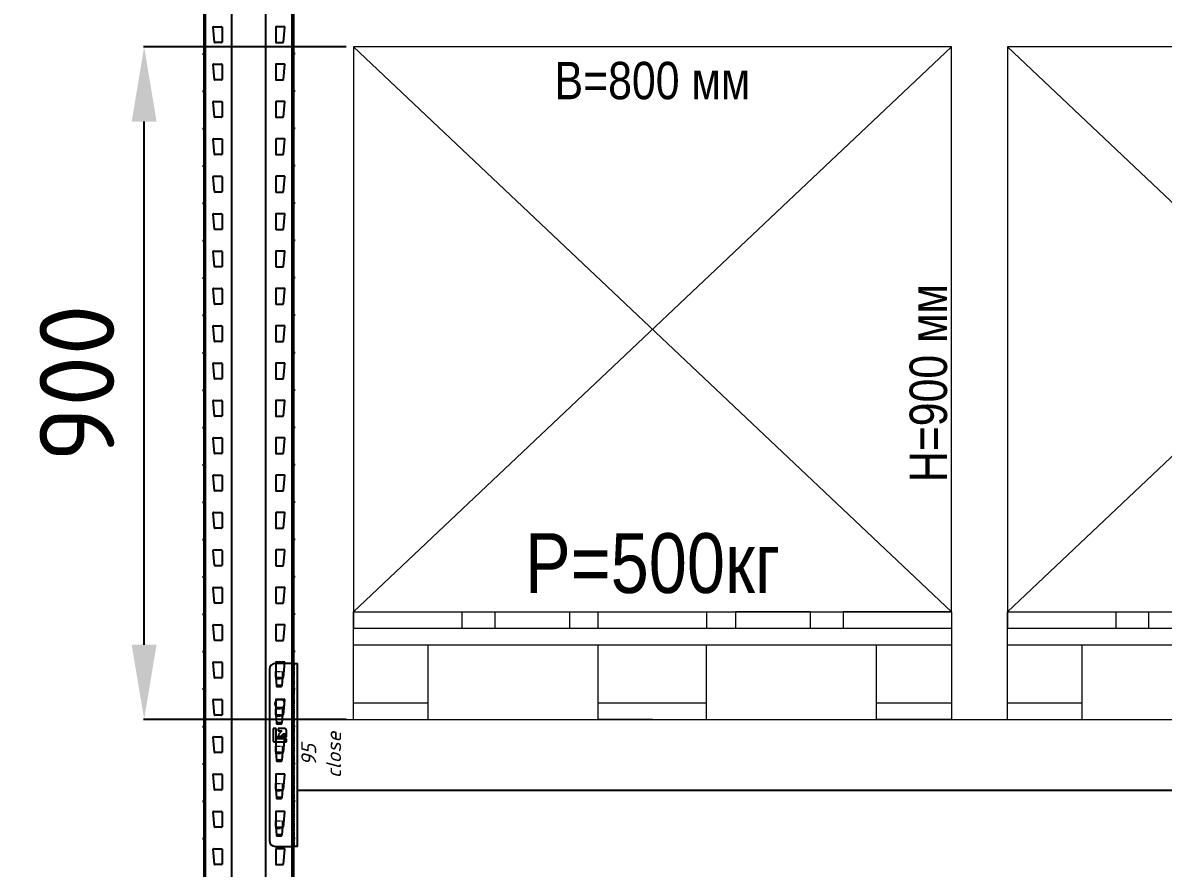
# Model space of a CAD drawing. Header units: millimetres. Extents: x 2140 to 223837, y 2113 to 170313.
# Drawn here: x 203886 to 205412, y 118655 to 119786 of the extents above; entities that cross this region are included whole.
import ezdxf

# ---------------------------------------------------------------- set-up
doc = ezdxf.new("R2010")
doc.units = ezdxf.units.MM
doc.linetypes.add('PHANTOM', pattern=[12.7, 6.35, -1.27, 1.27, -1.27, 1.27, -1.27])
doc.layers.add('0_ANNOT_Dimensions', color=7, linetype='Continuous')
doc.layers.add('2.Стойка', color=7, linetype='Continuous')
for name, color, linetype, lineweight in [('1.Балка', 5, 'Continuous', 0), ('20.Груз', 7, 'Continuous', 0), ('25.Размера', 7, 'Continuous', 0), ('37.Паллеты', 32, 'Continuous', 0), ('7.Поддон', 32, 'Continuous', 0)]:
    doc.layers.add(name, color=color, linetype=linetype, lineweight=lineweight)
doc.styles.add('Arial Narrow', font='ARIALN.TTF')
doc.styles.add('GOST', font='isocpeur.ttf')
doc.styles.get("Standard").update_dxf_attribs({"font": 'isocpeur.ttf'})
doc.styles.add('Курсив', font='isocpeui.ttf')
doc.dimstyles.new('100', dxfattribs={"dimtxt": 100, "dimasz": 100, "dimexe": 1, "dimexo": 10, "dimgap": 40, "dimtad": 1, "dimdec": 0, "dimzin": 0, "dimdsep": 46, "dimtxsty": 'Standard', "dimcen": 0.09, "dimadec": 0, "dimazin": 0, "dimtfac": 1, "dimtdec": 0, "dimtofl": 0, "dimtmove": 0, "dimatfit": 3, "dimfxl": 1, "dimtolj": 1, "dimtzin": 0, "dimarcsym": 0})
doc.dimstyles.new('80', dxfattribs={"dimtxt": 80, "dimasz": 80, "dimexe": 0.18, "dimexo": 0, "dimgap": 20, "dimtad": 1, "dimdec": 0, "dimzin": 0, "dimdsep": 46, "dimtxsty": 'Курсив', "dimcen": 0.09, "dimadec": 0, "dimazin": 0, "dimtfac": 1, "dimtdec": 0, "dimtofl": 0, "dimtmove": 0, "dimatfit": 3, "dimfxl": 0.18, "dimtolj": 1, "dimtzin": 0, "dimarcsym": 0})
doc.dimstyles.new('blok40', dxfattribs={"dimtxt": 40, "dimasz": 80, "dimexe": 0.18, "dimexo": 0, "dimgap": 5, "dimtad": 1, "dimtoh": 1, "dimdec": 0, "dimzin": 0, "dimdsep": 46, "dimtxsty": 'GOST', "dimblk": 'NONE', "dimcen": 0.09, "dimse1": 1, "dimse2": 1, "dimsd1": 1, "dimsd2": 1, "dimadec": 0, "dimazin": 0, "dimtfac": 1, "dimtdec": 0, "dimtofl": 0, "dimtmove": 0, "dimatfit": 2, "dimldrblk": 'NONE', "dimfxl": 0.18, "dimtolj": 1, "dimtzin": 0, "dimarcsym": 0})
doc.dimstyles.new('Рзм блок', dxfattribs={"dimtxt": 40, "dimasz": 80, "dimexe": 0.18, "dimexo": 0, "dimgap": 5, "dimtad": 1, "dimtoh": 1, "dimdec": 0, "dimzin": 0, "dimdsep": 46, "dimtxsty": 'Курсив', "dimblk": 'NONE', "dimcen": 0.09, "dimse1": 1, "dimse2": 1, "dimsd1": 1, "dimsd2": 1, "dimadec": 0, "dimazin": 0, "dimtfac": 1, "dimtdec": 0, "dimtofl": 0, "dimtmove": 0, "dimatfit": 2, "dimldrblk": 'NONE', "dimfxl": 0.18, "dimtolj": 1, "dimtzin": 0, "dimarcsym": 0})

# ---------------------------------------------------------------- blocks, each defined once
blk = doc.blocks.new('*U491')
at = {"layer": '2.Стойка', "color": 0, "linetype": 'ByBlock'}
for p, q in [((-120, 0), (-120, 12200)), ((-118, 0), (-118, 12200)), ((-82.7, 0), (-82.7, 12200)), ((-37.3, 0), (-37.3, 12200)), ((-2, 0), (-2, 12200)), ((0, 0), (0, 12200)), ((-106.1, 10030.5), (-108, 10050.5)), ((-107.5, 10051), (-96.5, 10051)), ((-96, 10050.5), (-96, 10030.5)), ((-24, 10050.5), (-24, 10030.5)), ((-12.5, 10051), (-23.5, 10051)), ((-13.9, 10030.5), (-12, 10050.5)), ((-96.5, 10030), (-105.6, 10030)), ((-23.5, 10030), (-14.4, 10030)), ((-122, 10015), (-118, 10015)), ((-120, 10020.5), (-118, 10020.5)), ((0, 10020.5), (-2, 10020.5)), ((2, 10015), (-2, 10015)), ((-120, 10009.5), (-118, 10009.5)), ((-106.1, 9980.5), (-108, 10000.5)), ((-107.5, 10001), (-96.5, 10001)), ((-96, 10000.5), (-96, 9980.5)), ((-24, 10000.5), (-24, 9980.5)), ((-12.5, 10001), (-23.5, 10001)), ((-13.9, 9980.5), (-12, 10000.5)), ((0, 10009.5), (-2, 10009.5)), ((-120, 9970.5), (-118, 9970.5)), ((-96.5, 9980), (-105.6, 9980)), ((-23.5, 9980), (-14.4, 9980)), ((0, 9970.5), (-2, 9970.5)), ((-122, 9965), (-118, 9965)), ((-120, 9959.5), (-118, 9959.5)), ((-106.1, 9930.5), (-108, 9950.5)), ((-107.5, 9951), (-96.5, 9951)), ((-96, 9950.5), (-96, 9930.5)), ((-24, 9950.5), (-24, 9930.5)), ((-12.5, 9951), (-23.5, 9951)), ((-13.9, 9930.5), (-12, 9950.5)), ((2, 9965), (-2, 9965)), ((0, 9959.5), (-2, 9959.5)), ((-120, 9920.5), (-118, 9920.5)), ((-96.5, 9930), (-105.6, 9930)), ((-23.5, 9930), (-14.4, 9930)), ((0, 9920.5), (-2, 9920.5)), ((-122, 9915), (-118, 9915)), ((-120, 9909.5), (-118, 9909.5)), ((2, 9915), (-2, 9915)), ((0, 9909.5), (-2, 9909.5)), ((-106.1, 9880.5), (-108, 9900.5)), ((-107.5, 9901), (-96.5, 9901)), ((-96, 9900.5), (-96, 9880.5)), ((-24, 9900.5), (-24, 9880.5)), ((-12.5, 9901), (-23.5, 9901)), ((-13.9, 9880.5), (-12, 9900.5)), ((-96.5, 9880), (-105.6, 9880)), ((-23.5, 9880), (-14.4, 9880)), ((-122, 9865), (-118, 9865)), ((-120, 9870.5), (-118, 9870.5)), ((-120, 9859.5), (-118, 9859.5)), ((0, 9870.5), (-2, 9870.5)), ((2, 9865), (-2, 9865)), ((0, 9859.5), (-2, 9859.5)), ((-106.1, 9830.5), (-108, 9850.5)), ((-107.5, 9851), (-96.5, 9851)), ((-96, 9850.5), (-96, 9830.5)), ((-24, 9850.5), (-24, 9830.5)), ((-12.5, 9851), (-23.5, 9851)), ((-13.9, 9830.5), (-12, 9850.5)), ((-96.5, 9830), (-105.6, 9830)), ((-23.5, 9830), (-14.4, 9830)), ((-122, 9815), (-118, 9815)), ((-120, 9820.5), (-118, 9820.5)), ((0, 9820.5), (-2, 9820.5)), ((2, 9815), (-2, 9815)), ((-120, 9809.5), (-118, 9809.5)), ((-106.1, 9780.5), (-108, 9800.5)), ((-107.5, 9801), (-96.5, 9801)), ((-96, 9800.5), (-96, 9780.5)), ((-24, 9800.5), (-24, 9780.5)), ((-12.5, 9801), (-23.5, 9801)), ((-13.9, 9780.5), (-12, 9800.5)), ((0, 9809.5), (-2, 9809.5)), ((-120, 9770.5), (-118, 9770.5)), ((-96.5, 9780), (-105.6, 9780)), ((-23.5, 9780), (-14.4, 9780)), ((0, 9770.5), (-2, 9770.5)), ((-122, 9765), (-118, 9765)), ((-120, 9759.5), (-118, 9759.5)), ((2, 9765), (-2, 9765)), ((0, 9759.5), (-2, 9759.5)), ((-106.1, 9730.5), (-108, 9750.5)), ((-107.5, 9751), (-96.5, 9751)), ((-96, 9750.5), (-96, 9730.5)), ((-24, 9750.5), (-24, 9730.5)), ((-12.5, 9751), (-23.5, 9751)), ((-13.9, 9730.5), (-12, 9750.5)), ((-96.5, 9730), (-105.6, 9730)), ((-23.5, 9730), (-14.4, 9730)), ((-122, 9715), (-118, 9715)), ((-120, 9720.5), (-118, 9720.5)), ((-120, 9709.5), (-118, 9709.5)), ((0, 9720.5), (-2, 9720.5)), ((2, 9715), (-2, 9715)), ((0, 9709.5), (-2, 9709.5)), ((-106.1, 9680.5), (-108, 9700.5)), ((-107.5, 9701), (-96.5, 9701)), ((-96, 9700.5), (-96, 9680.5)), ((-24, 9700.5), (-24, 9680.5)), ((-12.5, 9701), (-23.5, 9701)), ((-13.9, 9680.5), (-12, 9700.5)), ((-96.5, 9680), (-105.6, 9680)), ((-23.5, 9680), (-14.4, 9680)), ((-122, 9665), (-118, 9665)), ((-120, 9670.5), (-118, 9670.5)), ((0, 9670.5), (-2, 9670.5)), ((2, 9665), (-2, 9665)), ((-120, 9659.5), (-118, 9659.5)), ((-106.1, 9630.5), (-108, 9650.5)), ((-107.5, 9651), (-96.5, 9651)), ((-96, 9650.5), (-96, 9630.5)), ((-24, 9650.5), (-24, 9630.5)), ((-12.5, 9651), (-23.5, 9651)), ((-13.9, 9630.5), (-12, 9650.5)), ((0, 9659.5), (-2, 9659.5)), ((-96.5, 9630), (-105.6, 9630)), ((-23.5, 9630), (-14.4, 9630)), ((-122, 9615), (-118, 9615)), ((-120, 9620.5), (-118, 9620.5)), ((0, 9620.5), (-2, 9620.5)), ((2, 9615), (-2, 9615)), ((-120, 9609.5), (-118, 9609.5)), ((-106.1, 9580.5), (-108, 9600.5)), ((-107.5, 9601), (-96.5, 9601)), ((-96, 9600.5), (-96, 9580.5)), ((-24, 9600.5), (-24, 9580.5)), ((-12.5, 9601), (-23.5, 9601)), ((-13.9, 9580.5), (-12, 9600.5)), ((0, 9609.5), (-2, 9609.5)), ((-120, 9570.5), (-118, 9570.5)), ((-96.5, 9580), (-105.6, 9580)), ((-23.5, 9580), (-14.4, 9580)), ((0, 9570.5), (-2, 9570.5)), ((-122, 9565), (-118, 9565)), ((-120, 9559.5), (-118, 9559.5)), ((2, 9565), (-2, 9565)), ((0, 9559.5), (-2, 9559.5)), ((-106.1, 9530.5), (-108, 9550.5)), ((-107.5, 9551), (-96.5, 9551)), ((-96, 9550.5), (-96, 9530.5)), ((-24, 9550.5), (-24, 9530.5)), ((-12.5, 9551), (-23.5, 9551)), ((-13.9, 9530.5), (-12, 9550.5)), ((-96.5, 9530), (-105.6, 9530)), ((-23.5, 9530), (-14.4, 9530)), ((-122, 9515), (-118, 9515)), ((-120, 9520.5), (-118, 9520.5)), ((-120, 9509.5), (-118, 9509.5)), ((0, 9520.5), (-2, 9520.5)), ((2, 9515), (-2, 9515)), ((0, 9509.5), (-2, 9509.5)), ((-106.1, 9480.5), (-108, 9500.5)), ((-107.5, 9501), (-96.5, 9501)), ((-96, 9500.5), (-96, 9480.5)), ((-24, 9500.5), (-24, 9480.5)), ((-12.5, 9501), (-23.5, 9501)), ((-13.9, 9480.5), (-12, 9500.5)), ((-96.5, 9480), (-105.6, 9480)), ((-23.5, 9480), (-14.4, 9480)), ((-122, 9465), (-118, 9465)), ((-120, 9470.5), (-118, 9470.5)), ((0, 9470.5), (-2, 9470.5)), ((2, 9465), (-2, 9465)), ((-120, 9459.5), (-118, 9459.5)), ((-106.1, 9430.5), (-108, 9450.5)), ((-107.5, 9451), (-96.5, 9451)), ((-96, 9450.5), (-96, 9430.5)), ((-24, 9450.5), (-24, 9430.5)), ((-12.5, 9451), (-23.5, 9451)), ((-13.9, 9430.5), (-12, 9450.5)), ((0, 9459.5), (-2, 9459.5)), ((-120, 9420.5), (-118, 9420.5)), ((-96.5, 9430), (-105.6, 9430)), ((-23.5, 9430), (-14.4, 9430)), ((0, 9420.5), (-2, 9420.5)), ((-122, 9415), (-118, 9415)), ((-120, 9409.5), (-118, 9409.5)), ((-106.1, 9380.5), (-108, 9400.5)), ((-107.5, 9401), (-96.5, 9401)), ((-96, 9400.5), (-96, 9380.5)), ((-24, 9400.5), (-24, 9380.5)), ((-12.5, 9401), (-23.5, 9401)), ((-13.9, 9380.5), (-12, 9400.5)), ((2, 9415), (-2, 9415)), ((0, 9409.5), (-2, 9409.5)), ((-120, 9370.5), (-118, 9370.5)), ((-96.5, 9380), (-105.6, 9380)), ((-23.5, 9380), (-14.4, 9380)), ((0, 9370.5), (-2, 9370.5)), ((-122, 9365), (-118, 9365)), ((-120, 9359.5), (-118, 9359.5)), ((2, 9365), (-2, 9365)), ((0, 9359.5), (-2, 9359.5)), ((-106.1, 9330.5), (-108, 9350.5)), ((-107.5, 9351), (-96.5, 9351)), ((-96, 9350.5), (-96, 9330.5)), ((-24, 9350.5), (-24, 9330.5)), ((-12.5, 9351), (-23.5, 9351)), ((-13.9, 9330.5), (-12, 9350.5)), ((-96.5, 9330), (-105.6, 9330)), ((-23.5, 9330), (-14.4, 9330)), ((-122, 9315), (-118, 9315)), ((-120, 9320.5), (-118, 9320.5)), ((-120, 9309.5), (-118, 9309.5)), ((0, 9320.5), (-2, 9320.5)), ((2, 9315), (-2, 9315)), ((0, 9309.5), (-2, 9309.5)), ((-106.1, 9280.5), (-108, 9300.5)), ((-107.5, 9301), (-96.5, 9301)), ((-96, 9300.5), (-96, 9280.5)), ((-24, 9300.5), (-24, 9280.5)), ((-12.5, 9301), (-23.5, 9301)), ((-13.9, 9280.5), (-12, 9300.5)), ((-96.5, 9280), (-105.6, 9280)), ((-23.5, 9280), (-14.4, 9280)), ((-122, 9265), (-118, 9265)), ((-120, 9270.5), (-118, 9270.5)), ((0, 9270.5), (-2, 9270.5)), ((2, 9265), (-2, 9265)), ((-120, 9259.5), (-118, 9259.5)), ((-106.1, 9230.5), (-108, 9250.5)), ((-107.5, 9251), (-96.5, 9251)), ((-96, 9250.5), (-96, 9230.5)), ((-24, 9250.5), (-24, 9230.5)), ((-12.5, 9251), (-23.5, 9251)), ((-13.9, 9230.5), (-12, 9250.5)), ((0, 9259.5), (-2, 9259.5)), ((-120, 9220.5), (-118, 9220.5)), ((-96.5, 9230), (-105.6, 9230)), ((-23.5, 9230), (-14.4, 9230)), ((0, 9220.5), (-2, 9220.5)), ((-122, 9215), (-118, 9215)), ((-120, 9209.5), (-118, 9209.5)), ((2, 9215), (-2, 9215)), ((0, 9209.5), (-2, 9209.5)), ((-106.1, 9180.5), (-108, 9200.5)), ((-107.5, 9201), (-96.5, 9201)), ((-96, 9200.5), (-96, 9180.5)), ((-24, 9200.5), (-24, 9180.5)), ((-12.5, 9201), (-23.5, 9201)), ((-13.9, 9180.5), (-12, 9200.5)), ((-96.5, 9180), (-105.6, 9180)), ((-23.5, 9180), (-14.4, 9180)), ((-122, 9165), (-118, 9165)), ((-120, 9170.5), (-118, 9170.5)), ((-120, 9159.5), (-118, 9159.5)), ((0, 9170.5), (-2, 9170.5)), ((2, 9165), (-2, 9165)), ((0, 9159.5), (-2, 9159.5)), ((-106.1, 9130.5), (-108, 9150.5)), ((-107.5, 9151), (-96.5, 9151)), ((-96, 9150.5), (-96, 9130.5)), ((-24, 9150.5), (-24, 9130.5)), ((-12.5, 9151), (-23.5, 9151)), ((-13.9, 9130.5), (-12, 9150.5)), ((-96.5, 9130), (-105.6, 9130)), ((-23.5, 9130), (-14.4, 9130)), ((-122, 9115), (-118, 9115)), ((-120, 9120.5), (-118, 9120.5)), ((0, 9120.5), (-2, 9120.5)), ((2, 9115), (-2, 9115)), ((-120, 9109.5), (-118, 9109.5)), ((-106.1, 9080.5), (-108, 9100.5)), ((-107.5, 9101), (-96.5, 9101)), ((-96, 9100.5), (-96, 9080.5)), ((-24, 9100.5), (-24, 9080.5)), ((-12.5, 9101), (-23.5, 9101)), ((-13.9, 9080.5), (-12, 9100.5)), ((0, 9109.5), (-2, 9109.5)), ((-96.5, 9080), (-105.6, 9080)), ((-23.5, 9080), (-14.4, 9080)), ((-122, 9065), (-118, 9065)), ((-120, 9070.5), (-118, 9070.5)), ((0, 9070.5), (-2, 9070.5)), ((2, 9065), (-2, 9065)), ((-120, 9059.5), (-118, 9059.5)), ((-106.1, 9030.5), (-108, 9050.5)), ((-107.5, 9051), (-96.5, 9051)), ((-96, 9050.5), (-96, 9030.5)), ((-24, 9050.5), (-24, 9030.5)), ((-12.5, 9051), (-23.5, 9051)), ((-13.9, 9030.5), (-12, 9050.5)), ((0, 9059.5), (-2, 9059.5)), ((-120, 9020.5), (-118, 9020.5)), ((-96.5, 9030), (-105.6, 9030)), ((-23.5, 9030), (-14.4, 9030)), ((0, 9020.5), (-2, 9020.5)), ((-122, 9015), (-118, 9015)), ((-120, 9009.5), (-118, 9009.5)), ((2, 9015), (-2, 9015)), ((0, 9009.5), (-2, 9009.5)), ((-106.1, 8980.5), (-108, 9000.5)), ((-107.5, 9001), (-96.5, 9001)), ((-96, 9000.5), (-96, 8980.5)), ((-24, 9000.5), (-24, 8980.5)), ((-12.5, 9001), (-23.5, 9001)), ((-13.9, 8980.5), (-12, 9000.5)), ((-96.5, 8980), (-105.6, 8980)), ((-23.5, 8980), (-14.4, 8980)), ((-122, 8965), (-118, 8965)), ((-120, 8970.5), (-118, 8970.5)), ((-120, 8959.5), (-118, 8959.5)), ((0, 8970.5), (-2, 8970.5)), ((2, 8965), (-2, 8965)), ((0, 8959.5), (-2, 8959.5)), ((-106.1, 8930.5), (-108, 8950.5)), ((-107.5, 8951), (-96.5, 8951)), ((-96, 8950.5), (-96, 8930.5)), ((-24, 8950.5), (-24, 8930.5)), ((-12.5, 8951), (-23.5, 8951)), ((-13.9, 8930.5), (-12, 8950.5)), ((-96.5, 8930), (-105.6, 8930)), ((-23.5, 8930), (-14.4, 8930))]:
    blk.add_line(p, q, dxfattribs=at)
for centre, start, end in [((-107.5, 10050.5), 90, 185.4403), ((-96.5, 10050.5), 0, 90), ((-23.5, 10050.5), 90, 180), ((-12.5, 10050.5), 354.5597, 90), ((-105.6, 10030.5), 185.4403, 270), ((-96.5, 10030.5), 270, 0), ((-23.5, 10030.5), 180, 270), ((-14.4, 10030.5), 270, 354.5597), ((-107.5, 10000.5), 90, 185.4403), ((-96.5, 10000.5), 0, 90), ((-23.5, 10000.5), 90, 180), ((-12.5, 10000.5), 354.5597, 90), ((-105.6, 9980.5), 185.4403, 270), ((-96.5, 9980.5), 270, 0), ((-23.5, 9980.5), 180, 270), ((-14.4, 9980.5), 270, 354.5597), ((-107.5, 9950.5), 90, 185.4403), ((-96.5, 9950.5), 0, 90), ((-23.5, 9950.5), 90, 180), ((-12.5, 9950.5), 354.5597, 90), ((-105.6, 9930.5), 185.4403, 270), ((-96.5, 9930.5), 270, 0), ((-23.5, 9930.5), 180, 270), ((-14.4, 9930.5), 270, 354.5597), ((-107.5, 9900.5), 90, 185.4403), ((-96.5, 9900.5), 0, 90), ((-23.5, 9900.5), 90, 180), ((-12.5, 9900.5), 354.5597, 90), ((-105.6, 9880.5), 185.4403, 270), ((-96.5, 9880.5), 270, 0), ((-23.5, 9880.5), 180, 270), ((-14.4, 9880.5), 270, 354.5597), ((-107.5, 9850.5), 90, 185.4403), ((-96.5, 9850.5), 0, 90), ((-23.5, 9850.5), 90, 180), ((-12.5, 9850.5), 354.5597, 90), ((-105.6, 9830.5), 185.4403, 270), ((-96.5, 9830.5), 270, 0), ((-23.5, 9830.5), 180, 270), ((-14.4, 9830.5), 270, 354.5597), ((-107.5, 9800.5), 90, 185.4403), ((-96.5, 9800.5), 0, 90), ((-23.5, 9800.5), 90, 180), ((-12.5, 9800.5), 354.5597, 90), ((-105.6, 9780.5), 185.4403, 270), ((-96.5, 9780.5), 270, 0), ((-23.5, 9780.5), 180, 270), ((-14.4, 9780.5), 270, 354.5597), ((-107.5, 9750.5), 90, 185.4403), ((-96.5, 9750.5), 0, 90), ((-23.5, 9750.5), 90, 180), ((-12.5, 9750.5), 354.5597, 90), ((-105.6, 9730.5), 185.4403, 270), ((-96.5, 9730.5), 270, 0), ((-23.5, 9730.5), 180, 270), ((-14.4, 9730.5), 270, 354.5597), ((-107.5, 9700.5), 90, 185.4403), ((-96.5, 9700.5), 0, 90), ((-23.5, 9700.5), 90, 180), ((-12.5, 9700.5), 354.5597, 90), ((-105.6, 9680.5), 185.4403, 270), ((-96.5, 9680.5), 270, 0), ((-23.5, 9680.5), 180, 270), ((-14.4, 9680.5), 270, 354.5597), ((-107.5, 9650.5), 90, 185.4403), ((-96.5, 9650.5), 0, 90), ((-23.5, 9650.5), 90, 180), ((-12.5, 9650.5), 354.5597, 90), ((-105.6, 9630.5), 185.4403, 270), ((-96.5, 9630.5), 270, 0), ((-23.5, 9630.5), 180, 270), ((-14.4, 9630.5), 270, 354.5597), ((-107.5, 9600.5), 90, 185.4403), ((-96.5, 9600.5), 0, 90), ((-23.5, 9600.5), 90, 180), ((-12.5, 9600.5), 354.5597, 90), ((-105.6, 9580.5), 185.4403, 270), ((-96.5, 9580.5), 270, 0), ((-23.5, 9580.5), 180, 270), ((-14.4, 9580.5), 270, 354.5597), ((-107.5, 9550.5), 90, 185.4403), ((-96.5, 9550.5), 0, 90), ((-23.5, 9550.5), 90, 180), ((-12.5, 9550.5), 354.5597, 90), ((-105.6, 9530.5), 185.4403, 270), ((-96.5, 9530.5), 270, 0), ((-23.5, 9530.5), 180, 270), ((-14.4, 9530.5), 270, 354.5597), ((-107.5, 9500.5), 90, 185.4403), ((-96.5, 9500.5), 0, 90), ((-23.5, 9500.5), 90, 180), ((-12.5, 9500.5), 354.5597, 90), ((-105.6, 9480.5), 185.4403, 270), ((-96.5, 9480.5), 270, 0), ((-23.5, 9480.5), 180, 270), ((-14.4, 9480.5), 270, 354.5597), ((-107.5, 9450.5), 90, 185.4403), ((-96.5, 9450.5), 0, 90), ((-23.5, 9450.5), 90, 180), ((-12.5, 9450.5), 354.5597, 90), ((-105.6, 9430.5), 185.4403, 270), ((-96.5, 9430.5), 270, 0), ((-23.5, 9430.5), 180, 270), ((-14.4, 9430.5), 270, 354.5597), ((-107.5, 9400.5), 90, 185.4403), ((-96.5, 9400.5), 0, 90), ((-23.5, 9400.5), 90, 180), ((-12.5, 9400.5), 354.5597, 90), ((-105.6, 9380.5), 185.4403, 270), ((-96.5, 9380.5), 270, 0), ((-23.5, 9380.5), 180, 270), ((-14.4, 9380.5), 270, 354.5597), ((-107.5, 9350.5), 90, 185.4403), ((-96.5, 9350.5), 0, 90), ((-23.5, 9350.5), 90, 180), ((-12.5, 9350.5), 354.5597, 90), ((-105.6, 9330.5), 185.4403, 270), ((-96.5, 9330.5), 270, 0), ((-23.5, 9330.5), 180, 270), ((-14.4, 9330.5), 270, 354.5597), ((-107.5, 9300.5), 90, 185.4403), ((-96.5, 9300.5), 0, 90), ((-23.5, 9300.5), 90, 180), ((-12.5, 9300.5), 354.5597, 90), ((-105.6, 9280.5), 185.4403, 270), ((-96.5, 9280.5), 270, 0), ((-23.5, 9280.5), 180, 270), ((-14.4, 9280.5), 270, 354.5597), ((-107.5, 9250.5), 90, 185.4403), ((-96.5, 9250.5), 0, 90), ((-23.5, 9250.5), 90, 180), ((-12.5, 9250.5), 354.5597, 90), ((-105.6, 9230.5), 185.4403, 270), ((-96.5, 9230.5), 270, 0), ((-23.5, 9230.5), 180, 270), ((-14.4, 9230.5), 270, 354.5597), ((-107.5, 9200.5), 90, 185.4403), ((-96.5, 9200.5), 0, 90), ((-23.5, 9200.5), 90, 180), ((-12.5, 9200.5), 354.5597, 90), ((-105.6, 9180.5), 185.4403, 270), ((-96.5, 9180.5), 270, 0), ((-23.5, 9180.5), 180, 270), ((-14.4, 9180.5), 270, 354.5597), ((-107.5, 9150.5), 90, 185.4403), ((-96.5, 9150.5), 0, 90), ((-23.5, 9150.5), 90, 180), ((-12.5, 9150.5), 354.5597, 90), ((-105.6, 9130.5), 185.4403, 270), ((-96.5, 9130.5), 270, 0), ((-23.5, 9130.5), 180, 270), ((-14.4, 9130.5), 270, 354.5597), ((-107.5, 9100.5), 90, 185.4403), ((-96.5, 9100.5), 0, 90), ((-23.5, 9100.5), 90, 180), ((-12.5, 9100.5), 354.5597, 90), ((-105.6, 9080.5), 185.4403, 270), ((-96.5, 9080.5), 270, 0), ((-23.5, 9080.5), 180, 270), ((-14.4, 9080.5), 270, 354.5597), ((-107.5, 9050.5), 90, 185.4403), ((-96.5, 9050.5), 0, 90), ((-23.5, 9050.5), 90, 180), ((-12.5, 9050.5), 354.5597, 90), ((-105.6, 9030.5), 185.4403, 270), ((-96.5, 9030.5), 270, 0), ((-23.5, 9030.5), 180, 270), ((-14.4, 9030.5), 270, 354.5597), ((-107.5, 9000.5), 90, 185.4403), ((-96.5, 9000.5), 0, 90), ((-23.5, 9000.5), 90, 180), ((-12.5, 9000.5), 354.5597, 90), ((-105.6, 8980.5), 185.4403, 270), ((-96.5, 8980.5), 270, 0), ((-23.5, 8980.5), 180, 270), ((-14.4, 8980.5), 270, 354.5597), ((-107.5, 8950.5), 90, 185.4403), ((-96.5, 8950.5), 0, 90), ((-23.5, 8950.5), 90, 180), ((-12.5, 8950.5), 354.5597, 90), ((-105.6, 8930.5), 185.4403, 270), ((-96.5, 8930.5), 270, 0), ((-23.5, 8930.5), 180, 270), ((-14.4, 8930.5), 270, 354.5597)]:
    blk.add_arc(centre, 0.5, start, end, dxfattribs=at)
blk = doc.blocks.new('*D1729')
at = {"layer": 'Defpoints', "color": 0, "transparency": 16777216}
for p in [(5, -40.7), (5, -135.7), (68.4, -135.7)]:
    blk.add_point(p, dxfattribs=at)
at = {"layer": '0_ANNOT_Dimensions', "color": 0, "transparency": 16777216, "insert": (36.7, -88.2), "char_height": 20, "attachment_point": 5, "rotation": 90, "style": 'Курсив'}
blk.add_mtext('\\A1;95\\Pclose', dxfattribs=at)
blk = doc.blocks.new('_None')
blk = doc.blocks.new('поддон')
at = {"layer": '7.Поддон', "color": 0, "linetype": 'ByBlock'}
for p, q in [((0, 0), (0, 144)), ((0, 144), (0, 122)), ((0, 144), (145, 144)), ((145, 144), (145, 122)), ((189, 144), (289, 144)), ((189, 144), (189, 122)), ((289, 144), (289, 122)), ((327.5, 122), (327.5, 144)), ((327.5, 144), (472.5, 144)), ((472.5, 144), (472.5, 122)), ((611, 144), (511, 144)), ((511, 144), (511, 122)), ((611, 144), (611, 122)), ((800, 144), (655, 144)), ((655, 144), (655, 122)), ((800, 144), (800, 0)), ((0, 122), (800, 122)), ((0, 100), (800, 100)), ((100, 0), (100, 100)), ((327.5, 0), (327.5, 100)), ((472.5, 0), (472.5, 100)), ((700, 0), (700, 100)), ((0, 22), (100, 22)), ((327.5, 22), (472.5, 22)), ((700, 22), (800, 22)), ((0, 0), (100, 0)), ((400, 0), (327.5, 0)), ((400, 0), (472.5, 0)), ((800, 0), (700, 0))]:
    blk.add_line(p, q, dxfattribs=at)
blk = doc.blocks.new('*D1571')
at = {"layer": 'Defpoints', "color": 0, "linetype": 'ByBlock', "transparency": 16777216}
for p in [(475, 500, 0), (475, 0, 0), (475, 0)]:
    blk.add_point(p, dxfattribs=at)
at = {"layer": '25.Размера', "color": 0, "linetype": 'ByBlock', "transparency": 16777216, "insert": (475, 208.6), "char_height": 80, "attachment_point": 5, "style": 'Arial Narrow'}
blk.add_mtext('\\A1;Р=500кг', dxfattribs=at)
blk = doc.blocks.new('*D1584')
at = {"layer": 'Defpoints', "color": 0, "linetype": 'ByBlock', "transparency": 16777216}
for p in [(75, 900), (875, 900), (875, 900)]:
    blk.add_point(p, dxfattribs=at)
at = {"layer": '25.Размера', "color": 0, "linetype": 'ByBlock', "transparency": 16777216, "insert": (475, 854.5), "char_height": 50, "attachment_point": 5, "style": 'Arial Narrow'}
blk.add_mtext('\\A1;В=800 мм', dxfattribs=at)
blk = doc.blocks.new('*D1576')
at = {"layer": 'Defpoints', "color": 0, "linetype": 'ByBlock', "transparency": 16777216}
for p in [(875, 900), (875, 900), (875, 0)]:
    blk.add_point(p, dxfattribs=at)
at = {"layer": '25.Размера', "color": 0, "linetype": 'ByBlock', "transparency": 16777216, "insert": (844.5, 450), "char_height": 50, "attachment_point": 5, "rotation": 90, "style": 'Arial Narrow'}
blk.add_mtext('\\A1;Н=900 мм', dxfattribs=at)
blk = doc.blocks.new('*D1580')
at = {"layer": 'Defpoints', "color": 0, "linetype": 'ByBlock', "transparency": 16777216}
for p in [(950, 900), (1750, 900), (1750, 900)]:
    blk.add_point(p, dxfattribs=at)
at = {"layer": '25.Размера', "color": 0, "linetype": 'ByBlock', "transparency": 16777216, "insert": (1350, 854.5), "char_height": 50, "attachment_point": 5, "style": 'Arial Narrow'}
blk.add_mtext('\\A1;В=800 мм', dxfattribs=at)
blk = doc.blocks.new('*D1613')
at = {"layer": '0_ANNOT_Dimensions', "color": 0, "lineweight": -2, "transparency": 16777216}
for p, q in [((204318.8, 120603.8), (203867.7, 120603.8)), ((203868.7, 117803.8), (203868.7, 120503.8)), ((204318.8, 117703.8), (203867.7, 117703.8))]:
    blk.add_line(p, q, dxfattribs=at)
at = {"layer": '0_ANNOT_Dimensions', "color": 0, "transparency": 16777216}
for points in [[(203852.1, 120503.8), (203885.4, 120503.8), (203868.7, 120603.8)], [(203852.1, 117803.8), (203885.4, 117803.8), (203868.7, 117703.8)]]:
    blk.add_solid(points, dxfattribs=at)
at = {"layer": 'Defpoints', "color": 0, "transparency": 16777216}
for p in [(203868.7, 120603.8), (204328.8, 120603.8), (204328.8, 117703.8)]:
    blk.add_point(p, dxfattribs=at)
at = {"layer": '0_ANNOT_Dimensions', "color": 0, "transparency": 16777216, "insert": (203778.7, 119153.8), "char_height": 100, "attachment_point": 5, "rotation": 90}
blk.add_mtext('\\A1;2900', dxfattribs=at)
blk = doc.blocks.new('*D1608')
at = {"layer": '0_ANNOT_Dimensions', "color": 0, "lineweight": -2, "transparency": 16777216}
for p, q in [((204318.8, 119753.8), (204047.6, 119753.8)), ((204048.6, 118953.8), (204048.6, 119653.8)), ((204318.8, 118853.8), (204047.6, 118853.8))]:
    blk.add_line(p, q, dxfattribs=at)
at = {"layer": '0_ANNOT_Dimensions', "color": 0, "transparency": 16777216}
for points in [[(204031.9, 119653.8), (204065.2, 119653.8), (204048.6, 119753.8)], [(204031.9, 118953.8), (204065.2, 118953.8), (204048.6, 118853.8)]]:
    blk.add_solid(points, dxfattribs=at)
at = {"layer": 'Defpoints', "color": 0, "transparency": 16777216}
for p in [(204048.6, 119753.8), (204328.8, 119753.8), (204328.8, 118853.8)]:
    blk.add_point(p, dxfattribs=at)
at = {"layer": '0_ANNOT_Dimensions', "color": 0, "transparency": 16777216, "insert": (203958.6, 119303.8), "char_height": 100, "attachment_point": 5, "rotation": 90}
blk.add_mtext('\\A1;900', dxfattribs=at)
blk = doc.blocks.new('*U1726')
at = {"layer": '1.Балка', "color": 0, "linetype": 'Continuous', "lineweight": 25}
for p, q in [((-2.5, 34.3), (-24.5, 34.3)), ((-2.5, 34.3), (5, 34.3)), ((5, -210.7), (5, 34.3)), ((-32.5, 26.3), (-32.5, -202.7)), ((-24.2, 15.8), (-24.2, 23.6)), ((-24.2, 15.8), (-23.2, 4.4)), ((-15.6, 4.4), (-14.6, 15.8)), ((-14.6, 15.8), (-14.6, 23.6)), ((-22.4, 5.3), (-16.4, 5.3)), ((-22.2, 3.5), (-16.6, 3.5)), ((-14.9, -14.7), (-22.5, -14.7)), ((-24.2, -34.2), (-24.2, -26.4)), ((-22.5, -24.7), (-14.9, -24.7)), ((-14.6, -34.2), (-14.6, -26.4)), ((-24.2, -34.2), (-23.2, -45.6)), ((-22.4, -44.7), (-16.4, -44.7)), ((-15.6, -45.6), (-14.6, -34.2)), ((-27.5, -52.7), (-27.5, -69.2)), ((-23.7, -52.7), (-27.5, -52.7)), ((-23.7, -66.9), (-23.7, -52.7)), ((-22.2, -46.5), (-16.6, -46.5)), ((-15.8, -56.2), (-20.9, -61.2)), ((-11.7, -52.7), (-20.7, -52.7)), ((-20.7, -52.7), (-20.7, -56.2)), ((-20.7, -56.2), (-15.8, -56.2)), ((-18, -64), (-13, -59)), ((-13, -59), (-13, -63.9)), ((-9.5, -54.9), (-11.7, -52.7)), ((-9.5, -63.9), (-9.5, -54.9)), ((-26, -70.7), (-9.5, -70.7)), ((-9.5, -66.9), (-23.7, -66.9)), ((-20.9, -61.2), (-18, -64)), ((-13, -63.9), (-9.5, -63.9)), ((-9.5, -70.7), (-9.5, -66.9)), ((-24.2, -84.2), (-24.2, -76.4)), ((-24.2, -84.2), (-23.2, -95.6)), ((-15.6, -95.6), (-14.6, -84.2)), ((-14.6, -84.2), (-14.6, -76.4)), ((-22.4, -94.7), (-16.4, -94.7)), ((-22.2, -96.5), (-16.6, -96.5)), ((-24.2, -134.2), (-24.2, -126.4)), ((-24.2, -134.2), (-23.2, -145.6)), ((-15.6, -145.6), (-14.6, -134.2)), ((-14.6, -134.2), (-14.6, -126.4)), ((2705, -135.7), (5, -135.7)), ((-22.4, -144.7), (-16.4, -144.7)), ((-22.2, -146.5), (-16.6, -146.5)), ((-24.2, -184.2), (-24.2, -176.4)), ((-14.6, -184.2), (-14.6, -176.4)), ((-24.2, -184.2), (-23.2, -195.6)), ((-22.4, -194.7), (-16.4, -194.7)), ((-22.2, -196.5), (-16.6, -196.5)), ((-15.6, -195.6), (-14.6, -184.2)), ((-24.5, -210.7), (-2.5, -210.7)), ((5, -210.7), (-2.5, -210.7))]:
    blk.add_line(p, q, dxfattribs=at)
at = {"layer": '1.Балка', "color": 0, "linetype": 'PHANTOM', "lineweight": 18}
for p, q in [((1, -210.7), (1, 34.3)), ((-24.2, 23.6), (-14.6, 23.6)), ((-24.2, 15.7), (-14.6, 15.7)), ((-24.1, 14.7), (-14.7, 14.7)), ((-24, 13.5), (-14.8, 13.5)), ((-24.2, -26.4), (-14.6, -26.4)), ((-24.2, -34.3), (-14.6, -34.3)), ((-24.1, -35.3), (-14.7, -35.3)), ((-24, -36.5), (-14.8, -36.5)), ((-24.2, -76.4), (-14.6, -76.4)), ((-24.2, -84.3), (-14.6, -84.3)), ((-24.1, -85.3), (-14.7, -85.3)), ((-24, -86.5), (-14.8, -86.5)), ((-24.2, -126.4), (-14.6, -126.4)), ((-24.2, -134.3), (-14.6, -134.3)), ((-24.1, -135.3), (-14.7, -135.3)), ((-24, -136.5), (-14.8, -136.5)), ((-24.2, -176.4), (-14.6, -176.4)), ((-24.2, -184.3), (-14.6, -184.3)), ((-24.1, -185.3), (-14.7, -185.3)), ((-24, -186.5), (-14.8, -186.5))]:
    blk.add_line(p, q, dxfattribs=at)
at = {"layer": '1.Балка', "color": 0}
blk.add_line((5, -40.7), (2705, -40.7), dxfattribs=at)
at = {"layer": '1.Балка', "color": 0, "linetype": 'Continuous', "lineweight": 25}
for centre, radius, start, end in [((-24.5, 26.3), 8, 90.0003, 179.9996), ((-22.4, 6.3), 0.99, 185.9117, 270.8038), ((-22.2, 4.5), 1.03, 183.6643, 268.5085), ((-22.2, 4.5), 1, 184.9955, 270.0045), ((-16.6, 4.5), 1.03, 271.4915, 356.3357), ((-16.6, 4.5), 1, 270.0014, 354.9985), ((-16.4, 6.3), 0.99, 269.1962, 354.0883), ((-19.2, -19.7), 6, 123.5568, 236.4432), ((-18.2, -19.7), 6, 303.5568, 56.4432), ((-22.4, -43.7), 0.99, 185.9116, 270.8034), ((-22.2, -45.5), 1.03, 183.6646, 268.5085), ((-22.2, -45.5), 1, 184.9955, 270.0045), ((-16.6, -45.5), 1.03, 271.4915, 356.3354), ((-16.6, -45.5), 1, 270.0014, 354.9985), ((-16.4, -43.7), 0.99, 269.1966, 354.0884), ((-26, -69.2), 1.5, 180.0004, 270), ((-22.4, -93.7), 0.99, 185.9118, 270.8034), ((-22.2, -95.5), 1.03, 183.6645, 268.5084), ((-22.2, -95.5), 1, 184.9956, 270.0045), ((-16.6, -95.5), 1.03, 271.4916, 356.3355), ((-16.6, -95.5), 1, 270.0014, 354.9985), ((-16.4, -93.7), 0.99, 269.1966, 354.0882), ((-22.4, -143.7), 0.99, 185.9119, 270.8034), ((-22.2, -145.5), 1.03, 183.6645, 268.5083), ((-22.2, -145.5), 1, 184.9955, 270.0045), ((-16.6, -145.5), 1.03, 271.4917, 356.3355), ((-16.6, -145.5), 1, 270.0014, 354.9985), ((-16.4, -143.7), 0.99, 269.1966, 354.0881), ((-22.4, -193.7), 0.99, 185.9116, 270.8034), ((-22.2, -195.5), 1.03, 183.6643, 268.5085), ((-22.2, -195.5), 1, 184.9955, 270.0045), ((-16.6, -195.5), 1.03, 271.4915, 356.3357), ((-16.6, -195.5), 1, 270.0014, 354.9985), ((-16.4, -193.7), 0.99, 269.1966, 354.0884), ((-24.5, -202.7), 8, 180.0004, 269.9997)]:
    blk.add_arc(centre, radius, start, end, dxfattribs=at)
at = {"layer": '0_ANNOT_Dimensions', "color": 0}
dim = blk.add_linear_dim(base=(68.4, -135.7), p1=(5, -40.7), p2=(5, -135.7), angle=90, text='<>\\Pclose', dimstyle='Рзм блок', override={"dimtxt": 20}, dxfattribs=at)
dim.commit()
dim.dimension.update_dxf_attribs({"geometry": '*D1729', "text_midpoint": (36.7, -88.2)})
blk = doc.blocks.new('*U1569')
at = {"layer": '20.Груз', "color": 0, "linetype": 'ByBlock'}
for p, q in [((75, 900), (875, 144)), ((75, 144), (875, 900)), ((950, 144), (1750, 900)), ((950, 900), (1750, 144))]:
    blk.add_line(p, q, dxfattribs=at)
for points in [[(75, 144), (875, 144), (875, 900), (75, 900)], [(950, 144), (1750, 144), (1750, 900), (950, 900)]]:
    blk.add_lwpolyline(points, close=True, dxfattribs=at)
at = {"layer": '7.Поддон', "color": 0, "linetype": 'ByBlock'}
for p in [(75, 0), (950, 0)]:
    blk.add_blockref('поддон', p, dxfattribs=at)
at = {"layer": '25.Размера', "color": 0, "linetype": 'ByBlock'}
for base, p1, p2, picture, middle in [((875, 900), (75, 900), (875, 900), '*D1584', (475, 854.5)), ((1750, 900), (950, 900), (1750, 900), '*D1580', (1350, 854.5))]:
    dim = blk.add_linear_dim(base=base, p1=p1, p2=p2, text='В=<> мм', dimstyle='blok40', override={"dimtxt": 50, "dimgap": 20, "dimtad": 4, "dimtxsty": 'Arial Narrow'}, dxfattribs=at)
    dim.commit()
    dim.dimension.update_dxf_attribs({"geometry": picture, "text_midpoint": middle})
dim = blk.add_linear_dim(base=(875, 900), p1=(875, 0), p2=(875, 900), angle=90, text='Н=<> мм', dimstyle='blok40', override={"dimtxt": 50, "dimtxsty": 'Arial Narrow'}, dxfattribs=at)
dim.commit()
dim.dimension.update_dxf_attribs({"geometry": '*D1576', "text_midpoint": (844.5, 450)})
dim = blk.add_linear_dim(base=(475, 0, 0), p1=(475, 500), p2=(475, 0), angle=90, text='Р=<>кг', dimstyle='80', override={"dimtih": 1, "dimtxsty": 'Arial Narrow', "dimse1": 1, "dimse2": 1, "dimsd1": 1, "dimsd2": 1, "dimtmove": 2}, dxfattribs=at)
dim.commit()
dim.dimension.update_dxf_attribs({"geometry": '*D1571', "text_midpoint": (475, 208.6, 0), "dimtype": 160})

msp = doc.modelspace()

# ---------------------------------------------------------------- block references
at = {"layer": '1.Балка', "color": 1}
msp.add_blockref('*U1726', (204248.8, 118894.5), dxfattribs=at)
at = {"layer": '2.Стойка', "color": 0}
msp.add_blockref('*U491', (204248.8, 109729.5), dxfattribs=at)
at = {"layer": '37.Паллеты', "color": 244, "lineweight": 0, "true_color": 0x991b1e}
msp.add_blockref('*U1569', (204253.8, 118853.8), dxfattribs=at)

# ---------------------------------------------------------------- dimensions: what is measured, and where the dimension line sits
at = {"layer": '0_ANNOT_Dimensions'}
for base, p1, p2, picture, middle in [((203868.7, 120603.8), (204328.8, 117703.8), (204328.8, 120603.8), '*D1613', (203778.7, 119153.8)), ((204048.6, 119753.8), (204328.8, 118853.8), (204328.8, 119753.8), '*D1608', (203958.6, 119303.8))]:
    dim = msp.add_linear_dim(base=base, p1=p1, p2=p2, angle=90, dimstyle='100', dxfattribs=at)
    dim.commit()
    dim.dimension.update_dxf_attribs({"geometry": picture, "text_midpoint": middle})

doc.saveas('drawing.dxf')
